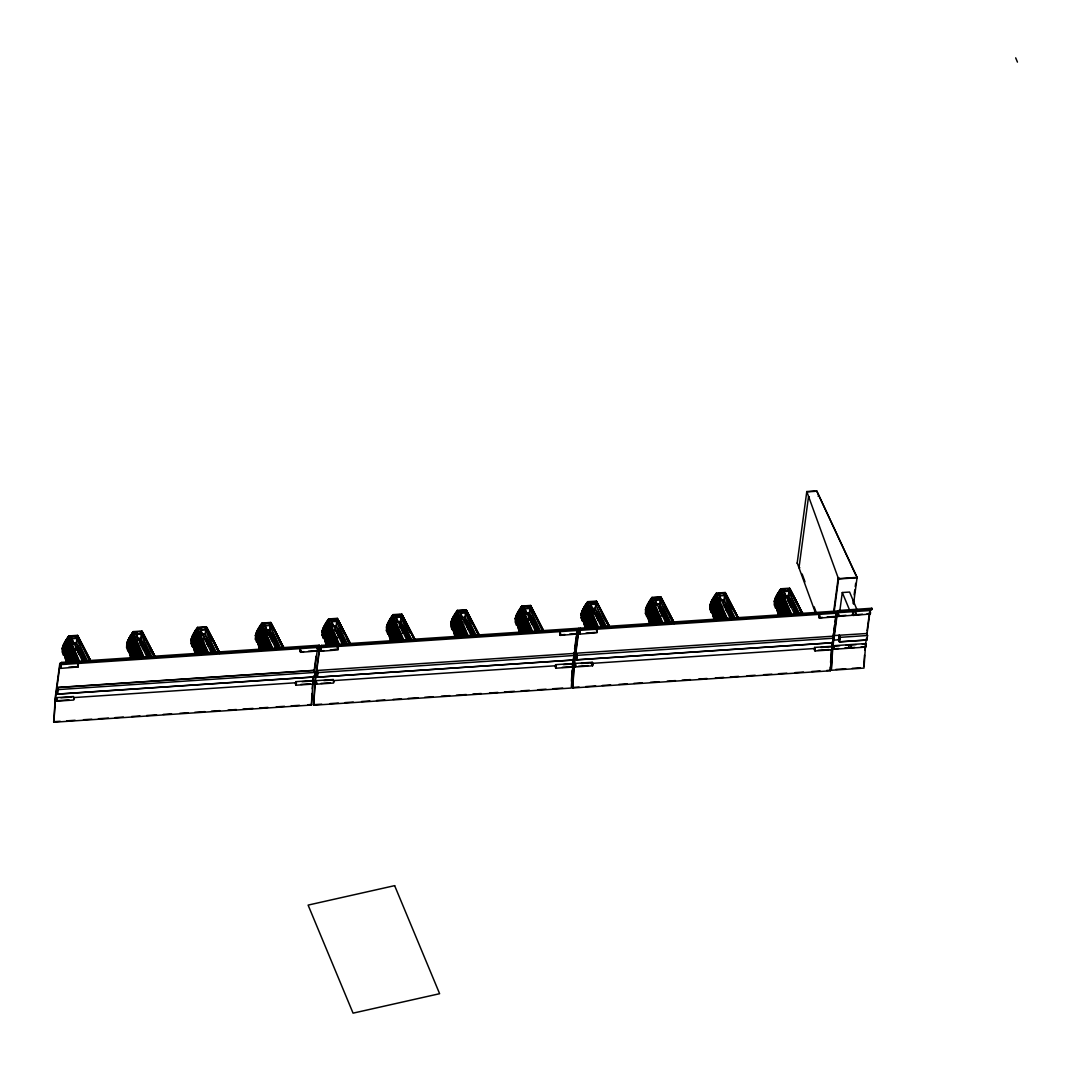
<?xml version="1.0" encoding="UTF-8"?>
<svg xmlns="http://www.w3.org/2000/svg" width="1071" height="1071" viewBox="0 0 1071 1071"><rect width="100%" height="100%" fill="white"/><g stroke="black" fill="none" stroke-linecap="round" stroke-linejoin="round"><path stroke-width="1.5" d="M55.987 699.283L56.174 697.676L73.471 696.525L74.006 698.948M295.542 684.141L295.757 681.678L313.053 680.527L313.401 681.772M295.569 683.285L296.078 682.374M315.891 681.384L316.614 683.485M333.831 681.946L333.175 679.523L315.999 680.674L315.825 681.932M555.407 666.282L555.983 665.613M572.583 665.131L572.757 663.525L573.226 664.756M573.293 665.452L573.119 667.059L555.943 668.197L555.421 666.631M575.569 665.332L575.261 666.952L574.766 664.114M591.902 663.377L592.089 665.145M592.745 664.194L592.558 665.801L575.381 666.938M592.865 664.689L592.839 663.779M815.151 649.347L814.977 650.954L814.509 649.722M832.448 648.705L831.926 646.71L820.908 647.446M833.385 648.183L833.586 645.719L865.569 643.577L865.917 644.822M833.412 647.326L833.64 646.161L839.878 645.733M834.162 646.777L833.948 649.24L833.439 647.674M848.928 647.152L848.393 644.729L848.004 645.438M851.418 646.991L851.017 644.675L850.494 645.264M866.104 646L865.93 644.247M300.71 650.914L300.616 652.306L300.121 651.275M300.817 651.463L300.215 648.812L299.96 651.074M559.972 634.862L560.053 631.81L560.602 634.835M560.548 633.912L560.334 635.371L560.026 634.541M577.751 632.519L577.577 633.483L569.678 634.166M579.291 632.01L579.505 630.551L579.893 631.649M819.569 616.668C818.887 620.029 818.472 612.036 819.462 615.651M835.969 614.085L836.023 615.437M836.076 614.62L836.009 613.71M837.803 614.299L838.017 612.853L838.325 613.67M838.62 615.504L838.473 613.723M853.346 614.513L853.172 613.281M855.823 614.111L855.702 613.214M870.549 613.121L869.665 611.019M53.858 722.229L55.143 698.198L59.802 663.498L61.703 662.4L319.319 645.211L319.332 646.415L317.645 647.46L60.03 664.663L55.438 698.801L53.858 722.229L311.474 705.039L312.96 683.178M311.474 705.039L311.915 693.553M312.223 688.84L312.545 684.141M313.683 705.227L314.968 681.196L319.627 646.496L321.528 645.398L579.143 628.208L579.157 629.413L577.47 630.458L319.854 647.66L315.276 681.799L313.683 705.227L571.298 688.037L572.891 664.609L577.47 630.458M571.419 681.25L572.168 670.272M572.717 687.984L574.002 663.94L578.661 629.253L580.562 628.155L838.178 610.952L838.191 612.157L580.576 629.36L578.889 630.404L574.31 664.556L572.717 687.984L830.333 670.781L831.926 647.353L836.505 613.214L839.129 611.648L871.848 609.466L871.834 608.261L839.115 610.443L836.277 612.05L834.952 621.97M830.333 670.781L830.239 667.139M830.561 662.44L831.404 649.883M865.475 646.228L863.989 668.09L831.27 670.272L832.863 646.844L837.442 612.706L870.161 610.524L871.848 609.466M863.788 666.015L864.538 655.037M864.859 650.338L865.181 645.626M75.546 649.695L76.858 638.423L71.904 638.758L72.841 641.944M140.14 644.006L141.265 634.126L136.312 634.447L137.249 637.647M204.548 639.708L205.659 629.828L200.705 630.15L202.124 634.942M268.955 635.411L270.066 625.531L265.113 625.852L267.469 633.831M460.731 617.378L465.162 617.164L464.345 622.639L465.497 612.826L460.543 613.148L462.418 619.533M594.606 614.058L595.717 604.164L590.764 604.499L593.12 612.478M659.201 608.368L660.124 599.867L655.171 600.202L656.577 604.995M723.407 605.463L724.518 595.57L719.565 595.904L720.984 600.697M787.814 601.152L788.925 591.272L783.972 591.607L785.86 597.993M55.987 698.935L56.576 698.6M56.709 699.925L56.388 700.755L56.013 699.631M312.625 681.638L313.428 676.042M312.745 681.799L313.16 681.049M313.468 682.789L313.482 683.686M315.731 681.37L315.731 682.682M316.534 682.923L316.36 684.195L315.838 682.629M332.88 680.62L333.175 679.523M333.71 681.772L333.536 683.044L316.36 684.195M572.49 664.234L572.543 666.001M573.373 666.349L573.32 664.582M574.859 664.689L575.033 663.418L592.209 662.266L592.678 663.511M575.649 666.242L575.596 664.475M814.442 648.691L814.75 647.861L815.085 648.665M815.151 649.682L814.576 650.017M831.605 647.553L831.913 646.268L832.448 648.25M834.122 647.968L833.546 648.303M848.808 646.991L848.634 648.263L848.152 647.607M866.064 646.415L865.957 645.157M788.604 595.61L784.186 595.904L788.577 595.543L796.114 612.558L792.5 605.677L790.103 605.637L790.237 604.111L791.71 603.736L796.637 614.085M60.445 665.934C61.315 662.427 61.194 672.253 60.311 666.149M77.648 664.542L77.848 663.418L78.29 664.823M317.217 648.557L317.418 647.42L317.859 648.839M320.965 650.231L320.872 651.288L320.376 650.271M337.365 647.326L337.686 646.415L338.289 648.624M337.472 647.54L337.713 646.857L338.075 649.896L320.872 651.288M338.168 648.839L330.109 650.151M559.838 632.934L560.079 632.251L560.481 633.229M576.974 630.966L577.068 633.108M577.055 631.555L577.256 630.417L577.724 632.185M579.304 631.689L579.813 631.381M596.4 630.069L596.708 629.159L597.096 630.257M596.507 630.297L597.016 629.989M836.772 615.597L836.183 615.638M837.817 613.978L838.232 613.469M838.499 615.276L838.298 616.414L837.857 614.995M853.226 614.299L853.025 615.423L852.476 614.138M855.716 613.884L855.501 615.022L838.298 616.414M56.803 692.053L57.406 687.462L314.151 670.326L314.994 672.454M58.262 689.59L315.021 672.441L314.405 677.019L57.673 694.155L58.289 689.577L57.406 687.462M64.849 655.345A35.089 26.802 -22.6 0 1 63.497 655.171L63.818 652.841M129.243 651.048A35.089 26.802 -22.6 0 1 127.904 650.873L128.373 647.366L129.471 647.553M195.016 646.884A35.089 26.802 -22.6 0 1 192.311 646.576L190.986 643.39L191.174 639.829L192.245 641.998L191.455 639.882M192.311 646.576L192.78 643.069L194.253 647.754M258.057 642.453A35.089 26.802 -22.6 0 1 256.719 642.279L255.38 639.092L255.581 635.531L259.637 646.576M256.719 642.279L257.187 638.771L255.849 635.585M314.312 669.442L316.079 656.215M313.067 681.611L313.709 676.725M314.365 671.852L317.645 647.46M573.989 653.444L317.244 670.459L316.628 675.038L317.498 677.153L574.243 660.017L574.859 655.439L573.976 653.323M323.322 638.169L321.996 634.983L322.197 631.421L323.803 634.661L323.322 638.169A35.089 26.802 -22.6 0 0 324.674 638.343M317.244 670.459L318.087 672.588L317.498 677.153L574.23 659.897M387.729 633.871L386.403 630.685L386.604 627.124L388.197 630.364L387.729 633.871A35.089 26.802 -22.6 0 0 389.081 634.045M451.721 623.938L452.605 626.066L450.998 622.827L450.811 626.388L452.136 629.574A35.089 26.802 -22.6 0 0 453.475 629.748M452.136 629.574L452.444 627.231M517.882 625.451A35.089 26.802 -22.6 0 1 516.543 625.277L516.851 622.934M572.65 664.248L573.253 659.04M573.695 655.733L574.136 652.426M574.578 649.133L576.359 635.906M576.8 632.6L577.242 629.306L579.143 628.208M576.278 653.216L577.122 655.345L833.881 638.182L833.024 636.201L576.278 653.216L575.663 657.795L576.533 659.897L833.265 642.761M583.708 621.1A35.089 26.802 -22.6 0 1 582.356 620.926L581.031 617.726L581.232 614.178L585.288 625.223M576.278 653.337L575.689 657.781L576.519 659.776L833.265 642.64M582.356 620.926L582.825 617.418L581.499 614.232M646.764 616.615L645.438 613.429L645.626 609.881L647.232 613.121L646.764 616.615A35.089 26.802 -22.6 0 0 648.102 616.802M711.171 612.317L709.845 609.131L710.033 605.584L711.639 608.823L711.171 612.317A35.089 26.802 -22.6 0 0 712.51 612.505M776.917 608.194A35.089 26.802 -22.6 0 1 775.578 608.02L775.886 605.691M797.159 563.306L806.784 491.549L816.691 490.879L857.108 577.389L853.52 604.178M816.691 490.879L855.876 575.207M833.533 612.612L838.232 577.564M834.135 612.023L838.62 578.621L857.108 577.389M831.685 646.991L832.287 641.797M832.622 639.159L833.399 633.537M833.84 630.23L834.496 625.277M837.214 611.541L832.569 646.241L831.27 670.272M839.718 611.728L842.288 592.531L849.611 592.049L857.228 610.323M866.667 633.389L867.55 635.491L866.934 640.07L839.423 641.904L838.566 639.789L839.169 635.344L839.999 637.352L839.41 641.783L866.921 639.949M839.423 641.904L840.025 637.325L839.155 635.223L838.539 639.802L833.76 640.123M853.025 603.134L853.467 599.827M854.136 594.874L854.792 589.907M855.234 586.613L855.675 583.307M867.055 630.846L869.491 612.666M865.582 644.662L866.452 638.155M866.894 634.902L869.719 613.777M335.571 631.301L336.682 621.421L331.729 621.742L333.148 626.535M399.938 626.937L401.09 617.124L396.136 617.445L397.542 622.238M399.978 627.004L400.728 621.394L408.279 638.41L402.227 624.754L400.795 628.771M528.552 619.721L529.891 608.515L524.937 608.85L525.888 612.05M528.579 619.788L529.543 612.786L537.08 629.802L531.029 616.16L529.61 620.176M73.859 699.082L73.698 700.046L56.402 701.197L55.866 699.229M313.442 683.097L313.281 684.061L296.105 685.199L295.703 684.275M832.301 648.839L832.14 649.802L814.977 650.954M851.271 647.125L851.124 648.089L850.642 647.433M865.181 644.287L865.448 643.591M865.957 646.148L865.81 647.112L833.948 649.24M300.67 651.516L300.067 650.954M597.109 632.091L597.257 630.458M836.116 614.018L836.29 613.174L836.665 614.272M854.953 611.996L855.662 612.88M855.675 614.165L852.342 614.821M870.402 613.188L867.068 613.844M66.522 662.802L62.279 648.156L63.336 644.889L68.758 635.933L77.514 635.344L91.249 661.905L77.514 635.344M130.93 658.504L126.686 643.858L127.744 640.578L133.152 631.636L141.921 631.047L155.643 657.594L141.921 631.047M195.337 654.207L191.093 639.548L192.151 636.281L197.559 627.338L206.315 626.749L220.05 653.297M259.744 649.91L255.5 635.25L256.558 631.984L261.967 623.041L270.722 622.452L284.458 648.999M326.36 645.8L322.117 631.154L323.174 627.874L328.583 618.931L337.338 618.342L351.074 644.889M390.754 641.502L386.511 626.843L387.582 623.576L392.99 614.634L401.745 614.044L415.481 640.592M455.162 637.205L450.918 622.546L451.975 619.279L457.384 610.336L466.153 609.747L479.875 636.294M519.569 632.907L515.325 618.248L516.383 614.982L521.791 606.039L530.547 605.45L544.081 631.997M585.382 628.557L581.138 613.897L582.209 610.631L587.618 601.674L596.373 601.099L610.109 627.646M649.789 624.246L645.545 609.6L646.603 606.333L652.011 597.377L660.78 596.801L674.502 623.349M714.196 619.948L709.953 605.302L711.01 602.036L716.419 593.08L725.174 592.504L738.91 619.051M778.604 615.651L774.36 601.005L775.417 597.738L780.826 588.782L789.581 588.193L803.317 614.754L789.581 588.193M76.563 650.07L77.996 646.054L84.047 659.709L76.496 642.694L73.564 642.881L76.523 642.761M140.97 645.773L142.403 641.757L148.441 657.246M205.378 641.475L206.797 637.459L212.848 652.949M269.785 637.178L271.204 633.162L277.255 646.804L269.718 629.802L266.773 629.989L269.718 629.802M336.401 633.068L337.82 629.052L343.871 642.707L336.334 625.692L331.916 625.986M465.202 624.473L466.635 620.457L472.672 635.946M595.422 615.825L596.855 611.809L602.906 625.451L595.356 608.435L592.424 608.636L595.396 608.515M659.83 611.528L661.262 607.511L667.313 621.153L659.763 604.138L655.358 604.432L659.763 604.138M724.237 607.23L725.656 603.201L731.721 616.856L724.17 599.84L719.766 600.135M788.644 602.919L790.063 598.903L796.114 614.393M316.467 683.472L315.891 682.963M832.247 649.093L831.632 648.236M850.655 645.278L851.231 645.8M300.616 652.306L317.712 650.981L317.779 647.928M579.183 631.903L579.786 634.112L579.973 631.421M852.529 612.117L853.346 614.085M56.522 701.197L56.294 697.663M296.105 685.199L296.386 683.178M572.757 663.525L555.581 664.676L555.568 667.862M555.943 668.197L556.21 666.175M592.209 662.266L592.558 665.801M831.792 646.282L814.616 647.433L814.402 649.896M865.756 646.67L861.071 646.978M60.03 664.663L61.716 663.605L319.332 646.415M319.854 647.66L321.541 646.603L579.157 629.413M60.927 668.358L78.129 666.965L78.317 664.274M317.672 650.539L318.02 649.173M560.334 635.371L577.537 633.978L577.617 630.926M579.786 634.112L596.989 632.72L597.19 630.926M818.927 616.709L819.369 618.114L819.623 615.852M819.369 618.114L836.571 616.722L836.759 614.928M853.025 615.423L870.228 614.031L870.415 612.237M317.418 646.308L319.319 645.211M869.933 609.359L871.834 608.261M83.859 659.749L79.629 650.887L78.156 651.262L80.432 652.815L78.022 652.788L77.996 646.054M466.795 625.651L468.268 625.29L466.809 621.823M531.203 621.354L532.675 620.993L536.906 629.855M818.043 496.154L818.9 496.074M68.718 667.287L76.536 666.657M300.469 651.931L303.588 651.677M308.287 651.288L316.106 650.659M320.724 650.914L323.857 650.659M560.294 634.929L564.993 634.541M586.011 633.162L595.396 632.399M838.272 615.959L846.09 615.33M819.328 617.672L822.461 617.418M827.147 617.043L834.965 616.414M852.985 614.982L862.369 614.219M806.744 491.897L814.991 491.348M77.822 660.981L67.995 636.843L72.935 636.522M142.229 656.684L132.402 632.546L137.342 632.225M198.456 628.142L201.75 627.927M262.85 623.844L266.157 623.617M331.113 619.627L337.713 619.185L350.98 644.916L338.048 620.055L349.775 643.591M395.52 615.33L402.12 614.888L414.772 639.36M467.076 636.884L456.634 611.246L466.514 610.59L479.781 636.321M531.484 632.586L521.042 606.949L530.921 606.293L543.64 630.792M588.501 602.491L593.441 602.156M652.908 598.194L661.142 597.645L674.409 623.376M717.316 593.883L720.609 593.669M781.71 589.586L785.016 589.371M137.972 638.584L140.903 638.396L148.454 655.412L144.839 648.517L142.43 648.49L142.403 641.757M202.365 634.286L205.311 634.099L212.848 651.114L209.247 644.22L206.837 644.193L206.797 637.459M137.998 638.664L140.93 638.463M202.392 634.367L205.311 634.099M396.324 621.689L400.755 621.461M526.597 612.987L529.569 612.866M719.792 600.202L724.17 599.84M73.042 644.046L73.765 643.992M137.436 639.748L138.199 639.775M201.843 635.451L202.593 635.478M266.277 631.221L266.974 631.1M526.075 614.152L526.838 614.165M63.965 651.663L62.359 648.437L63.524 650.606M126.766 644.14L127.931 646.308L126.766 644.14L126.579 647.687L127.904 650.873M517.012 621.769L515.405 618.529L516.57 620.711M775.163 602.397L776.047 604.526L774.44 601.286L774.239 604.834L775.578 608.02M59.802 663.498L63.122 663.284M319.627 646.496L324.607 646.161M369.482 643.162L372.815 642.948M417.69 639.949L421.01 639.722M465.885 636.736L469.205 636.509M514.08 633.51L517.413 633.296M545.661 631.408L548.995 631.18M562.288 630.297L565.608 630.083M803.036 614.272L806.356 614.044M578.889 630.404L836.505 613.214M834.376 635.545L866.68 633.51L867.51 635.505L839.999 637.352M57.419 687.595L314.164 670.459M318.087 672.588L574.859 655.439M57.66 694.035L314.392 676.899M60.9 697.797L71.824 697.074M302.049 681.705L312.973 680.969M846.13 645.318L856.131 644.648M862.369 644.233L865.488 644.032M323.857 680.58L333.215 679.965M563.44 664.596L572.798 663.966M581.325 663.444L590.697 662.815M73.725 697.582L296.439 682.722L295.783 684.516M333.55 680.58L556.264 665.72M590.924 663.444L815.299 648.464M56.482 700.755L68.972 699.925M300.75 684.449L310.121 683.82M833.907 648.798L838.58 648.49M844.832 648.062L854.832 647.406M320.992 683.432L330.363 682.816M562.141 667.34L571.512 666.711M578.46 666.296L587.832 665.667M818.043 650.298L828.981 649.575M53.55 721.72L60.204 721.278M66.844 720.837L75.157 720.288M83.471 719.725L91.771 719.177M98.425 718.735L108.399 718.065M115.052 717.624L123.352 717.061M131.666 716.512L139.98 715.963M146.62 715.508L156.594 714.852M163.247 714.411L171.561 713.848M179.861 713.299L188.175 712.737M194.828 712.295L204.802 711.626M211.442 711.184L219.756 710.635M228.069 710.073L236.37 709.524M243.023 709.082L252.997 708.413M259.637 707.971L267.951 707.409M276.264 706.86L284.578 706.311M291.218 705.856L299.532 705.307M307.846 704.758L311.166 704.531M835.875 669.442L845.688 668.786M852.235 668.344L860.415 667.809M313.375 704.718L321.688 704.169M330.002 703.607L338.316 703.058M344.956 702.616L353.269 702.054M361.583 701.505L369.883 700.956M376.537 700.501L384.85 699.952M393.151 699.403L401.464 698.841M408.118 698.399L418.092 697.73M424.732 697.288L433.045 696.739M441.359 696.177L449.659 695.628M456.313 695.186L466.287 694.517M472.94 694.075L481.24 693.513M489.554 692.964L497.868 692.415M504.508 691.96L514.482 691.304M521.135 690.862L529.449 690.3M537.749 689.751L546.063 689.188M552.716 688.747L562.69 688.077M572.409 687.475L579.063 687.033M585.703 686.591L595.677 685.922M602.33 685.48L610.644 684.918M618.944 684.369L627.258 683.807M633.912 683.365L642.212 682.816M650.525 682.254L658.839 681.705M667.153 681.156L675.453 680.594M682.107 680.152L690.42 679.603M698.72 679.041L707.034 678.492M715.348 677.93L723.661 677.381M730.302 676.939L738.615 676.377M746.929 675.828L755.229 675.265M763.543 674.717L771.856 674.168M778.51 673.713L786.81 673.164M795.124 672.615L803.437 672.053M811.751 671.504L820.051 670.941M826.705 670.5L830.025 670.285M833.586 645.719L834.055 646.951M814.616 647.433L815.125 648.999M575.033 663.418L575.542 664.984M555.581 664.676L556.05 665.908M295.757 681.678L296.158 682.615M315.999 680.674L316.655 682.642M555.809 667.769L556.144 665.734M573.119 667.059L572.597 665.479M809.381 496.73L808.511 496.77L798.993 567.804L799.85 567.764M838.191 577.925L839.048 577.885M728.106 609.975L725.696 609.935L725.656 603.201M663.699 614.272L661.289 614.232L661.262 607.511M599.291 618.569L596.882 618.529L596.855 611.809M533.478 622.92L531.069 622.88L531.029 616.16M404.664 631.515L402.254 631.488L402.227 624.754M340.257 635.813L337.86 635.786L337.82 629.052M273.641 639.923L271.244 639.896L271.204 633.162M710.033 605.584L711.639 608.823M645.626 609.881L647.232 613.121M581.232 614.178L582.597 614.419L581.138 613.897L585.569 627.981M515.405 618.529L515.218 622.077L516.543 625.277M386.604 627.124L388.197 630.364M322.197 631.421L323.803 634.661M255.581 635.531L256.946 635.772L255.5 635.25L259.918 649.334M191.174 639.829L192.539 640.07L191.093 639.548L195.511 653.631M62.359 648.437L62.172 651.985L63.497 655.171M649.963 623.67L645.545 609.6L646.911 609.841M581.138 613.897L582.517 614.138M326.535 645.224L322.117 631.154L323.482 631.395M255.5 635.25L256.866 635.491M191.093 639.548L192.459 639.802M645.545 609.6L647.004 610.122M322.117 631.154L323.562 631.662M870.107 613.978L869.772 613.174M855.475 614.58L855.501 615.022M836.571 616.722L836.09 614.968M577.537 633.978L577.095 632.559M78.129 666.965L77.634 664.863M320.698 648.41L320.296 650.499M77.915 666.363L78.33 665.171M789.956 589.037L802.674 613.549M803.116 614.754L790.291 589.907L802.955 614.553M802.915 614.874L790.599 590.804M799.488 608.81L802.54 614.674M725.174 592.504L738.816 619.078M725.549 593.334L738.548 618.851M726.192 595.101L738.508 619.172M726.888 597.926L726.687 596.962L733.555 610.175M729.86 603.656L732.845 609.386M660.78 596.801L674.141 623.148M661.784 599.399L674.114 623.483M673.739 623.268L664.569 605.664L670.553 617.405M669.924 616.548L672.909 622.278M596.748 601.942L610.015 627.673L596.373 601.099M609.734 627.445L597.083 602.799M606.28 621.702L602.464 614.366L606.146 621.702M607.806 624.634L609.332 627.566M530.547 605.45L543.921 631.796M532.059 609.908L531.832 608.971L543.131 630.685M538.164 621.649L543.519 631.93M466.153 609.747L479.513 636.094M478.724 634.983L467.157 612.344M476.06 630.35L479.112 636.228M470.089 619.466L468.603 616.601L470.129 619.64M402.12 614.888L415.387 640.619L401.745 614.044M415.106 640.391L402.455 615.758M414.972 640.378L402.75 616.642L411.304 633.483M412.817 636.388L414.316 639.28M403.446 619.466L403.258 618.503L410.126 631.716M406.431 625.196L410.153 632.372M350.712 644.688L338.356 620.952L350.565 644.675M338.61 621.863L349.922 643.577M341.14 627.204L344.956 634.541L341.1 627.218M346.482 637.486L350.297 644.822M346.495 638.102L349.467 643.832M284.096 648.798L270.722 622.452M275.769 633.215L284.056 649.133L277.951 637.553M276.813 635.719L283.681 648.932M219.689 653.096L206.315 626.749M219.649 653.43L207.332 629.346L219.555 653.082M213.169 641.489L208.591 632.68L213.089 641.489M214.695 644.421L218.524 651.757M155.282 657.393L142.282 631.89M155.241 657.728L142.925 633.657L155.148 657.38M147.236 642.854L154.117 656.054M77.888 636.187L90.874 661.691M79.013 639.815L78.785 638.865L90.848 662.025M85.131 651.556L90.473 661.824M283.748 647.768L271.097 623.295L284.364 649.026L271.432 624.165M219.341 652.065L206.69 627.593L219.957 653.323L207.024 628.463M725.884 594.204L738.709 619.051M661.49 598.502L674.302 623.349M609.6 627.419L597.377 603.696L597.645 604.62M531.564 608.047L543.787 631.77M466.862 611.461L479.674 636.294M283.949 648.772L271.739 625.049L272.235 626.91M142.63 632.76L155.442 657.607M78.973 638.517L91.048 661.905M78.518 637.955L90.74 661.677M802.768 614.888L790.867 591.714L791.295 593.629M726.459 596.025L738.361 619.185M662.052 600.322L673.954 623.483M531.832 608.971L542.984 630.685M475.604 629.199L467.425 613.268L467.853 615.169M477.09 632.091L478.59 634.983M403.017 617.565L411.21 633.497M214.294 643.31L207.6 630.27L207.828 631.207M215.78 646.201L219.501 653.444M154.344 656.295L143.193 634.567L143.42 635.505M78.785 638.865L90.687 662.039M726.687 596.962L732.698 608.703M672.053 620.35L673.565 623.282M540.333 626.066L543.332 631.93M403.258 618.503L409.269 630.257M348.624 641.89L350.123 644.836M278.996 640.123L282.757 647.473M149.445 647.259L152.443 653.136M87.287 655.961L90.299 661.838M150.449 649.869L151.975 652.841M725.843 604.58L726.861 606.976M402.401 626.12L403.419 628.516M732.229 618.382L727.303 608.033L731.707 618.69M667.822 622.679L662.895 612.331L667.3 622.987M597.605 614.513L602.719 625.504M468.978 626.763L471.789 632.68M408.801 639.923L403.861 629.587L408.265 640.244M344.393 644.22L339.467 633.885L343.871 644.541M271.967 635.866L277.068 646.857M209.14 643.765L212.674 651.155M144.746 648.062L148.267 655.452M799.515 613.763L788.925 591.272L797.895 614.219M783.972 591.607L794.562 614.085M735.121 618.061L724.518 595.57L733.501 618.516M719.565 595.904L730.154 618.382M670.714 622.358L660.124 599.867L669.094 622.813M655.171 600.202L665.76 622.693M606.306 626.655L595.717 604.164L604.687 627.111M590.764 604.499L601.353 626.99M540.494 631.006L529.891 608.515L538.874 631.475M524.937 608.85L535.527 631.341M476.086 635.304L465.497 612.826L474.466 635.772M460.543 613.148L471.133 635.639M411.679 639.601L401.09 617.124L410.059 640.07M396.136 617.445L406.726 639.936M347.272 643.899L336.682 621.421L345.652 644.367M331.729 621.742L342.318 644.233M280.656 648.009L270.066 625.531L279.036 648.477M265.113 625.852L275.702 648.343M216.248 652.306L205.659 629.828L214.642 652.775M200.705 630.15L211.295 652.641M151.854 656.603L141.265 634.126L150.235 657.072M136.312 634.447L146.901 656.938M87.447 660.901L76.858 638.423L85.827 661.369M71.904 638.758L82.494 661.235M856.572 576.693L857.054 577.751L838.566 578.983L806.784 491.549M791 613.83L780.063 589.706L789.889 613.83M726.593 618.128L715.669 594.003L725.495 618.128M662.186 622.425L651.262 598.301L661.088 622.425M597.792 626.722L586.854 602.598L597.297 628.235M521.042 606.949L532.648 632.586M456.634 611.246L468.241 636.884M403.847 641.181L392.227 615.544L402.669 641.181M339.44 645.478L327.82 619.841L338.262 645.492M272.141 648.075L261.204 623.951L271.03 648.089M207.734 652.373L196.796 628.249L206.636 652.386M132.402 632.546L143.327 656.67M67.995 636.843L78.919 660.981M465.162 617.164L472.686 634.099L469.071 627.218L466.661 627.191L466.635 620.457M337.338 618.342L337.713 619.185M790.063 615.156L779.34 590.643L789.006 615.156M725.656 619.453L714.946 594.941L724.598 619.453M661.262 623.75L650.539 599.238L660.191 623.75M596.855 628.048L586.132 603.535L595.784 628.048M531.029 632.399L520.319 607.886L529.971 632.399M466.635 636.696L455.911 612.184L465.564 636.696M402.227 640.994L391.504 616.481L401.156 640.994M337.82 645.291L327.097 620.778L336.749 645.291M270.535 647.875L260.481 624.888L270.133 649.401M206.127 652.172L196.087 629.186L205.739 653.698M141.72 656.469L131.679 633.483L141.332 657.996M77.326 660.767L67.272 637.794L76.925 662.293M780.826 588.782L791.456 614.018M788.751 615.49L778.671 591.594L787.56 614.928M716.419 593.08L727.062 618.315M724.344 619.801L714.263 595.891L723.153 619.225M652.011 597.377L662.654 622.612M659.95 624.098L649.856 600.202L658.745 623.523M587.618 601.674L598.247 626.91M595.543 628.396L585.449 604.499L594.338 627.834M521.791 606.039L533.05 632.747M529.717 632.747L519.636 608.85L528.525 632.185M457.384 610.336L468.643 637.044M465.323 637.044L455.229 613.148L464.118 636.482M392.99 614.634L404.249 641.342M400.915 641.342L390.821 617.445L399.711 640.779M328.583 618.931L339.842 645.639M336.508 645.639L326.414 621.742L335.303 645.077M261.967 623.041L272.596 648.263M269.892 649.749L259.798 625.852L268.687 649.187M197.559 627.338L208.189 652.56M205.485 654.046L195.404 630.15L204.293 653.484M133.152 631.636L143.795 656.871M141.091 658.344L130.997 634.447L139.886 657.781M68.758 635.933L79.388 661.168M76.684 662.641L66.589 638.744L75.479 662.079M1015.683 57.847L1017.45 62.105M870.161 611.086L870.388 611.889M842.288 592.531L849.263 609.292M833.01 636.08L833.881 638.182M819.382 615.383L818.887 616.361M727.115 609.078L727.999 611.193A35.089 26.802 -22.6 0 1 726.58 611.554M598.301 617.672L599.198 619.801A35.089 26.802 -22.6 0 1 597.779 620.163M593.896 612.572L594.258 613.455M573.387 657.889L574.243 660.017M403.673 630.618L404.557 632.747A35.089 26.802 -22.6 0 1 401.719 633.416M334.862 629.828L335.236 630.712M272.663 639.026L273.547 641.154A35.089 26.802 -22.6 0 1 272.128 641.516M268.245 633.938L268.62 634.808M207.56 640.163L208.443 642.292M208.256 643.323L209.14 645.452A35.089 26.802 -22.6 0 1 207.72 645.813M203.838 638.236L204.213 639.119M143.849 647.62L144.732 649.749A35.089 26.802 -22.6 0 1 143.313 650.11M60.953 665.627L60.445 666.604M56.83 692.027L57.673 694.155M598.488 616.628L602.893 627.285M532.675 620.993L537.08 631.636M272.851 637.995L277.255 648.651M79.629 650.887L84.033 661.543M787.292 615.316L778.028 592.571L786.422 615.343M722.898 619.627L713.621 596.882L722.015 619.64M658.491 623.924L649.213 601.179L657.607 623.951M594.084 628.222L584.806 605.476L593.214 628.249M528.271 632.573L518.993 609.827L527.387 632.6M463.863 636.87L454.586 614.125L462.98 636.897M399.456 641.168L390.179 618.422L398.573 641.194M335.049 645.465L325.771 622.72L334.179 645.492M268.433 649.575L259.155 626.83L267.563 649.602M204.026 653.872L194.761 631.127L203.155 653.899M139.632 658.17L130.354 635.424L138.748 658.196M75.224 662.467L65.947 639.722L74.341 662.494M785.913 615.115L777.412 593.575L785.123 615.142M721.506 619.413L713.018 597.872L720.716 619.44M657.099 623.71L648.611 602.17L656.309 623.737M592.691 628.021L584.204 606.467L591.915 628.034M526.878 632.372L518.391 610.818L526.089 632.385M462.471 636.669L453.984 615.115L461.681 636.683M398.064 640.967L389.576 619.426L397.274 640.98M333.657 645.264L325.169 623.724L332.88 645.278M267.054 649.374L258.553 627.82L266.264 649.387M202.647 653.671L194.159 632.131L201.857 653.685M138.239 657.969L129.752 636.428L137.449 657.982M73.832 662.266L65.344 640.726L73.042 662.28M784.588 614.888L776.85 594.592L783.892 614.901M720.181 619.185L712.456 598.89L719.484 619.199M655.773 623.483L648.049 603.187L655.077 623.496M591.379 627.78L583.641 607.485L590.67 627.793M525.553 632.131L517.829 611.836L524.857 632.144M461.146 636.428L453.421 616.133L460.45 636.442M396.752 640.726L389.014 620.43L396.042 640.739M332.345 645.023L324.607 624.741L331.635 645.037M265.728 649.133L257.991 628.838L265.019 649.146M201.321 653.43L193.597 633.135L200.625 653.444M136.914 657.728L129.189 637.446L136.218 657.741M72.52 662.039L64.782 641.743L71.811 662.039M783.624 615.41L776.328 595.623L782.714 614.62M719.217 619.707L711.934 599.921L718.306 618.918M654.823 624.005L647.527 604.218L653.912 623.215M590.416 628.302L583.119 608.515L589.505 627.526M524.589 632.653L517.306 612.866L523.679 631.877M460.195 636.964L452.899 617.164L459.272 636.174M395.788 641.261L388.492 621.475L394.878 640.471M331.381 645.559L324.085 625.772L330.47 644.769M264.765 649.669L257.468 629.868L263.854 648.879M200.357 653.966L193.075 634.179L199.447 653.176M135.95 658.263L128.667 638.477L135.04 657.474M71.556 662.561L64.26 642.774L70.646 661.771M802.139 574.016L804.99 581.807M814.121 606.788L815.834 611.461M797.212 562.944L815.54 613.067M782.459 615.182L775.859 596.667L781.897 615.209M718.052 619.493L711.452 600.965L717.49 619.507M653.645 623.791L647.045 605.262L653.082 623.817M589.237 628.088L582.637 609.573L588.689 628.115M523.424 632.439L516.824 613.924L522.862 632.466M459.017 636.736L452.417 618.221L458.455 636.763M394.61 641.034L388.01 622.519L394.061 641.06M330.216 645.331L323.616 626.816L329.654 645.358M263.6 649.441L257 630.926L263.038 649.468M199.193 653.738L192.593 635.223L198.63 653.765M134.785 658.036L128.185 639.521L134.223 658.063M70.378 662.333L63.778 643.818L69.829 662.36M781.348 614.941L775.417 597.738L780.866 614.955M716.954 619.239L711.01 602.036L716.459 619.252M652.547 623.536L646.603 606.333L652.052 623.55M588.14 627.834L582.209 610.631L587.658 627.847M522.327 632.185L516.383 614.982L521.831 632.198M457.919 636.482L451.975 619.279L457.424 636.495M393.512 640.779L387.582 623.576L393.03 640.806M329.105 645.077L323.174 627.874L328.623 645.103M262.489 649.187L256.558 631.984L262.007 649.2M198.081 653.484L192.151 636.281L197.6 653.511M133.688 657.781L127.744 640.578L133.192 657.808M69.28 662.079L63.336 644.889L68.785 662.106M780.317 614.647L775.016 598.809L779.889 614.66M715.91 618.958L710.622 603.107L715.495 618.958M651.503 623.255L646.215 607.404L651.088 623.255M587.109 627.552L581.807 611.702L586.68 627.566M521.282 631.903L515.994 616.066L520.867 631.917M456.875 636.201L451.587 620.363L456.46 636.214M392.481 640.498L387.18 624.661L392.053 640.512M328.074 644.796L322.773 628.958L327.646 644.809M313.294 680.861L313.442 682.107M261.458 648.906L256.156 633.068L261.029 648.919M197.051 653.203L191.749 637.365L196.636 653.216M132.643 657.5L127.355 641.663L132.228 657.514M68.236 661.798L62.948 645.96L67.821 661.811M779.675 615.356L774.668 599.907L779.3 615.37M715.267 619.654L710.26 604.205L714.893 619.681M650.86 623.951L645.853 608.502L650.485 623.978M586.453 628.249L581.459 612.799L586.078 628.275M520.64 632.6L515.633 617.15L520.265 632.626M456.233 636.897L451.226 621.448L455.858 636.924M391.825 641.194L386.832 625.745L391.45 641.221M327.431 645.492L322.425 630.043L327.043 645.518M260.815 649.602L255.808 634.152L260.427 649.628M196.408 653.899L191.401 638.45L196.033 653.926M132.001 658.196L126.994 642.747L131.626 658.223M67.593 662.494L62.6 647.045L67.219 662.521M778.015 610.765L776.529 606.079L779.086 615.691M712.135 610.376L713.607 615.062M647.727 614.674L649.695 620.926M519.957 631.127L517.507 623.335L520.051 632.934M453.1 627.633L455.563 635.438M388.693 631.93L390.165 636.602M326.253 642.466L324.285 636.228L325.972 642.64M129.845 652.052L131.318 656.737M65.933 657.915L64.461 653.23L67.018 662.829M774.36 601.005L778.778 615.075M709.953 605.302L714.37 619.373M515.325 618.248L519.743 632.332M450.918 622.546L455.336 636.629M386.511 626.843L390.942 640.927M126.686 643.858L131.104 657.929M62.279 648.156L66.71 662.226M320.831 648.303L321.086 650.017M712.068 610.416L713.808 616.789M647.674 614.714L649.414 621.1M582.825 617.418L585.435 626.99M453.046 627.66L455.657 637.232M388.639 631.957L390.38 638.343M257.187 638.771L259.798 648.343M192.78 643.069L195.391 652.641M128.373 647.366L130.983 656.938M592.678 662.936L592.718 663.846M295.636 684.543L295.596 683.633M819.543 615.423L819.556 616.32M579.344 632.693L579.759 633.671L579.947 631.97M559.865 634.501L559.718 633.162M320.912 649.213L320.47 647.808L320.216 650.07M61.101 665.667L61.261 667.019M574.819 665.881L574.725 664.971M333.737 680.58L333.831 681.491M73.912 697.582L74.006 698.493M56.736 698.734L56.83 699.644M855.756 612.759L855.836 613.67M838.553 614.152L838.633 615.062M837.763 615.115L837.683 614.192M836.826 614.459L836.893 615.383M300.697 650.579L300.255 649.254L300.027 650.619M839.115 610.443L839.129 611.648M580.562 628.155L580.576 629.36M321.528 645.398L321.541 646.603M61.703 662.4L61.716 663.605M790.063 598.903L790.103 605.637M711.184 609.305A35.089 26.802 -22.6 0 1 709.845 609.131M582.383 617.913A35.089 26.802 -22.6 0 1 581.031 617.726M792.406 606.896A35.089 26.802 -22.6 0 1 790.987 607.257M663.592 615.504A35.089 26.802 -22.6 0 1 660.753 616.173M646.777 613.603A35.089 26.802 -22.6 0 1 645.438 613.429M468.964 628.449A35.089 26.802 -22.6 0 1 467.545 628.811M340.163 637.044A35.089 26.802 -22.6 0 1 337.325 637.714M323.348 635.157A35.089 26.802 -22.6 0 1 321.996 634.983M533.371 624.152A35.089 26.802 -22.6 0 1 531.952 624.513M387.742 630.859A35.089 26.802 -22.6 0 1 386.403 630.685M192.325 643.564A35.089 26.802 -22.6 0 1 190.986 643.39M80.325 654.046A35.089 26.802 -22.6 0 1 78.919 654.408M256.732 639.267A35.089 26.802 -22.6 0 1 255.38 639.092M577.122 655.345L576.519 659.776L577.149 655.318M142.577 643.122L141.238 643.765L142.577 643.122M394.637 885.65L308.1 905.102L353.069 1013.153L439.619 993.701L394.637 885.65M75.693 635.946L70.74 636.281L71.315 638.222L77.192 637.834L75.693 635.946M140.1 631.649L135.147 631.984L135.722 633.925L141.6 633.537L140.1 631.649M204.494 627.352L199.541 627.686L200.116 629.628L205.993 629.239L204.494 627.352M268.901 623.054L263.948 623.389L264.524 625.33L270.401 624.942L268.901 623.054M335.518 618.944L330.564 619.279L331.14 621.22L337.017 620.832L335.518 618.944M399.925 614.647L394.971 614.982L395.547 616.923L401.424 616.535L399.925 614.647M464.332 610.35L459.379 610.684L459.954 612.625L465.831 612.237L464.332 610.35M528.726 606.052L523.773 606.387L524.348 608.328L530.239 607.926L528.726 606.052M594.552 601.701L589.599 602.022L590.175 603.977L596.052 603.575L594.552 601.701M658.96 597.39L654.006 597.725L654.582 599.68L660.459 599.278L658.96 597.39M723.353 593.093L718.4 593.428L718.976 595.369L724.866 594.981L723.353 593.093M787.761 588.796L782.807 589.13L783.383 591.072L789.26 590.683L787.761 588.796M792.62 595.596L791.094 592.665L792.594 595.596M609.707 627.78L601.42 611.849L609.546 627.78M472.244 623.014L467.652 614.205L472.164 623.014M274.256 630.31L272.007 625.973L274.23 630.31M145.71 639.909L144.183 636.977L145.683 639.923M81.316 644.207L79.79 641.275L81.276 644.22"/></g></svg>
